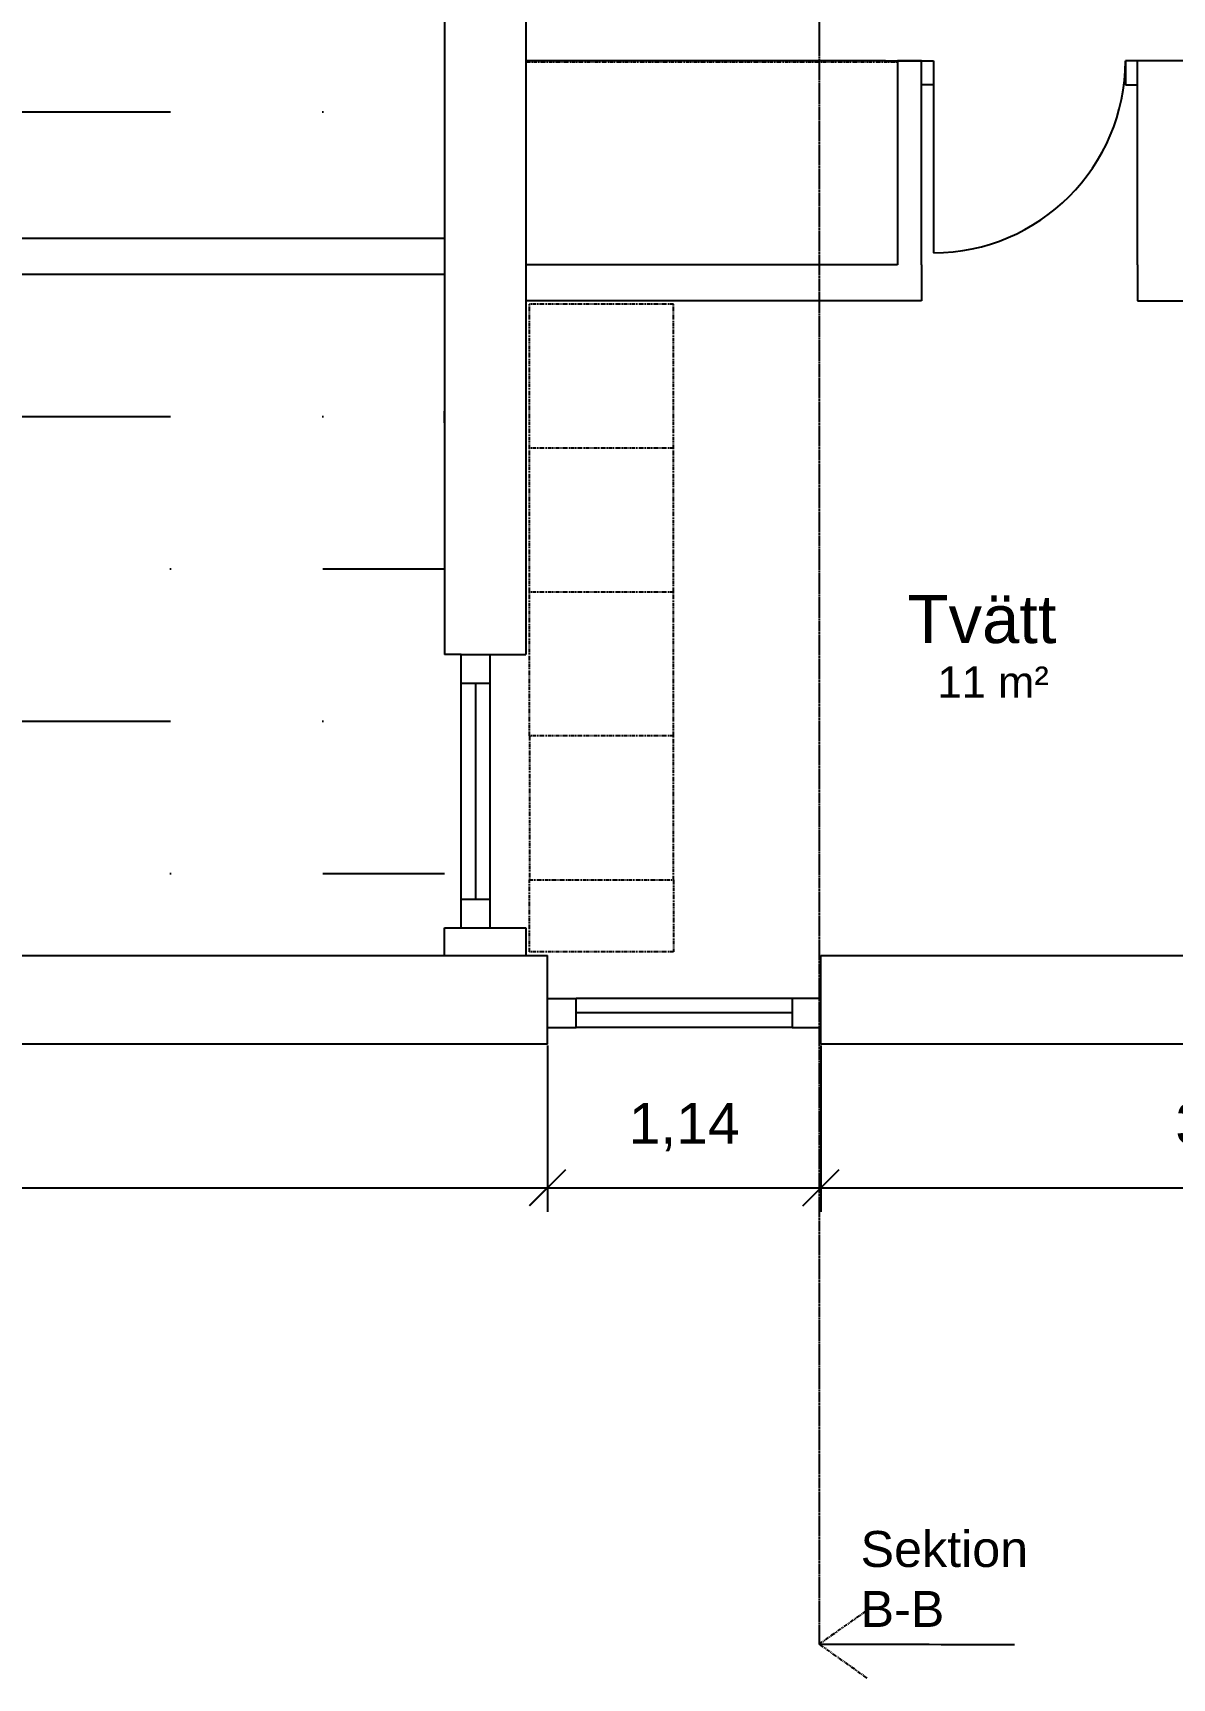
# Model space of a CAD drawing. Header units: millimetres. Extents: x -60009 to 113281, y -58228 to 411188.
# Drawn here: x 10222 to 14973, y -29446 to -22587 of the extents above; entities that cross this region are included whole.
import ezdxf

# ---------------------------------------------------------------- set-up
doc = ezdxf.new("R2010")
doc.units = ezdxf.units.MM
doc.linetypes.add('CENTER2', pattern=[28.575, 19.05, -3.175, 3.175, -3.175])
doc.linetypes.add('PHANTOM2', pattern=[31.75, 15.875, -3.175, 3.175, -3.175, 3.175, -3.175])
doc.layers.get('0').update_dxf_attribs({"color": 1})
for name, color, linetype in [('Grundritningar', 1, 'Continuous'), ('Mått', 4, 'Continuous'), ('Möbler', 4, 'PHANTOM2'), ('Rumsangivelser', 7, 'Continuous'), ('Sektionsangivelser', 4, 'PHANTOM2')]:
    doc.layers.add(name, color=color, linetype=linetype)
doc.styles.get("Standard").update_dxf_attribs({"font": 'Arial.ttf', "height": 170})
doc.dimstyles.new('ISO-25', dxfattribs={"dimscale": 10, "dimtxt": 2.5, "dimasz": 15, "dimexe": 10, "dimexo": 0.625, "dimgap": 15, "dimtad": 1, "dimlfac": 0.001, "dimtxsty": 'Standard', "dimblk": 'OBLIQUE', "dimblk1": 'OBLIQUE', "dimblk2": 'OBLIQUE', "dimcen": 20, "dimdle": 10, "dimadec": 0, "dimazin": 0, "dimtfac": 1, "dimtmove": 0, "dimatfit": 3, "dimldrblk": 'OPEN90', "dimfxl": 1, "dimarcsym": 0})

# ---------------------------------------------------------------- blocks, each defined once
blk = doc.blocks.new('_Oblique')
at = {"color": 0, "linetype": 'ByBlock', "lineweight": -2}
blk.add_line((-0.5, -0.5), (0.5, 0.5), dxfattribs=at)
blk = doc.blocks.new('*D12')
at = {"layer": 'Defpoints', "color": 0, "transparency": 16777216}
for p in [(7308.2, -26803.1), (12368.2, -26803.1), (12368.2, -27401.5)]:
    blk.add_point(p, dxfattribs=at)
at = {"layer": 'Mått', "color": 0, "lineweight": -2, "transparency": 16777216}
for p, q in [((7308.2, -26809.4), (7308.2, -27501.5)), ((12368.2, -26809.4), (12368.2, -27501.5)), ((7208.2, -27401.5), (12468.2, -27401.5))]:
    blk.add_line(p, q, dxfattribs=at)
at = {"layer": 'Mått', "color": 0, "lineweight": -2, "transparency": 16777216, "xscale": 150, "yscale": 150, "zscale": 150, "rotation": 180}
blk.add_blockref('_Oblique', (7308.2, -27401.5), dxfattribs=at)
at = {"layer": 'Mått', "color": 0, "lineweight": -2, "transparency": 16777216, "xscale": 150, "yscale": 150, "zscale": 150}
blk.add_blockref('_Oblique', (12368.2, -27401.5), dxfattribs=at)
at = {"layer": 'Mått', "color": 0, "transparency": 16777216, "insert": (9838.2, -27149.1), "char_height": 170, "attachment_point": 5}
blk.add_mtext('5,06', dxfattribs=at)
blk = doc.blocks.new('_Open90')
at = {"color": 0, "linetype": 'ByBlock', "lineweight": -2}
for p, q in [((-0.5, 0.5), (0, 0)), ((0, 0), (-1, 0)), ((0, 0), (-0.5, -0.5))]:
    blk.add_line(p, q, dxfattribs=at)
blk = doc.blocks.new('*D13')
at = {"layer": 'Defpoints', "color": 0, "transparency": 16777216}
for p in [(12368.2, -26803.1), (13508.2, -26803.1), (13508.2, -27401.8)]:
    blk.add_point(p, dxfattribs=at)
at = {"layer": 'Mått', "color": 0, "lineweight": -2, "transparency": 16777216}
for p, q in [((12368.2, -26809.4), (12368.2, -27501.8)), ((13508.2, -26809.4), (13508.2, -27501.8)), ((12268.2, -27401.8), (13608.2, -27401.8))]:
    blk.add_line(p, q, dxfattribs=at)
at = {"layer": 'Mått', "color": 0, "lineweight": -2, "transparency": 16777216, "xscale": 150, "yscale": 150, "zscale": 150, "rotation": 180}
blk.add_blockref('_Oblique', (12368.2, -27401.8), dxfattribs=at)
at = {"layer": 'Mått', "color": 0, "lineweight": -2, "transparency": 16777216, "xscale": 150, "yscale": 150, "zscale": 150}
blk.add_blockref('_Oblique', (13508.2, -27401.8), dxfattribs=at)
at = {"layer": 'Mått', "color": 0, "transparency": 16777216, "insert": (12938.2, -27149.4), "char_height": 170, "attachment_point": 5}
blk.add_mtext('1,14', dxfattribs=at)
blk = doc.blocks.new('*D14')
at = {"layer": 'Defpoints', "color": 0, "transparency": 16777216}
for p in [(13508.2, -26803.1), (16928.2, -26803.1), (16928.2, -27402.4)]:
    blk.add_point(p, dxfattribs=at)
at = {"layer": 'Mått', "color": 0, "lineweight": -2, "transparency": 16777216}
for p, q in [((13508.2, -26809.4), (13508.2, -27502.4)), ((16928.2, -26809.4), (16928.2, -27502.4)), ((13408.2, -27402.4), (17028.2, -27402.4))]:
    blk.add_line(p, q, dxfattribs=at)
at = {"layer": 'Mått', "color": 0, "lineweight": -2, "transparency": 16777216, "xscale": 150, "yscale": 150, "zscale": 150, "rotation": 180}
blk.add_blockref('_Oblique', (13508.2, -27402.4), dxfattribs=at)
at = {"layer": 'Mått', "color": 0, "lineweight": -2, "transparency": 16777216, "xscale": 150, "yscale": 150, "zscale": 150}
blk.add_blockref('_Oblique', (16928.2, -27402.4), dxfattribs=at)
at = {"layer": 'Mått', "color": 0, "transparency": 16777216, "insert": (15218.2, -27150), "char_height": 170, "attachment_point": 5}
blk.add_mtext('3,42', dxfattribs=at)

msp = doc.modelspace()

# ---------------------------------------------------------------- hatches: boundary and pattern name
at = {"layer": 'Grundritningar'}
h = msp.add_hatch(dxfattribs=at)
h.set_pattern_fill('MUDST', color=256, scale=100)
h.set_pattern_definition([(0, (-5e-12, -17837.1), (1270, 635), [635, -635, 0, -635, 0, -635])])
h.paths.add_polyline_path([(7308.249, -20603.149), (7308.249, -23443.149), (11938.249, -23443.149), (11938.249, -20603.149)])
h.paths.add_polyline_path([(7308.249, -26433.149), (8688.249, -26433.149), (11938.249, -26433.149), (11938.249, -23593.149), (7308.249, -23593.149)])
h.paths.add_polyline_path([(8980.566, -22353.838), (10177.019, -22353.838), (10177.019, -21965.025), (8980.566, -21965.025)], flags=24)
h.paths.add_polyline_path([(8950.067, -25188.352), (10146.52, -25188.352), (10146.52, -24799.539), (8950.067, -24799.539)], flags=24)

# ---------------------------------------------------------------- linework, layer by layer
for p, q in [((11938.249, -21833.149), (11938.249, -25178.149)), ((12278.249, -21833.149), (12278.249, -25178.149)), ((13778.249, -22703.149), (12278.249, -22703.149)), ((12278.249, -22703.149), (12278.249, -22707.149)), ((13778.249, -22703.149), (13928.249, -22703.149)), ((13928.249, -22703.149), (13828.249, -22703.149)), ((13828.249, -22703.149), (13828.249, -23553.149)), ((13928.249, -22853.149), (13928.249, -22703.149)), ((13928.249, -22703.149), (13978.249, -22703.149)), ((13978.249, -22703.149), (13978.249, -22803.149)), ((13978.249, -22703.149), (13978.249, -23503.149)), ((14828.249, -22703.149), (14778.249, -22703.149)), ((14778.249, -22703.149), (14778.249, -22803.149)), ((16228.249, -22703.149), (14828.249, -22703.149)), ((14828.249, -23553.149), (14828.249, -22703.149)), ((13978.249, -22803.149), (13928.249, -22803.149)), ((14778.249, -22803.149), (14828.249, -22803.149)), ((13928.249, -23553.149), (13928.249, -22853.149)), ((7308.249, -23443.149), (11938.249, -23443.149)), ((7308.249, -23593.149), (11938.249, -23593.149)), ((13828.249, -23553.149), (12278.249, -23553.149)), ((13928.249, -23553.149), (13928.249, -23703.149)), ((14828.249, -23553.149), (14828.249, -23703.149)), ((13928.249, -23703.149), (12278.249, -23703.149)), ((12278.249, -23703.149), (12278.249, -23718.149)), ((14828.249, -23703.149), (16228.249, -23703.149)), ((11938.249, -24213.149), (11938.249, -24163.149)), ((12278.249, -24163.149), (12278.249, -24213.149)), ((12008.249, -25178.149), (11938.249, -25178.149)), ((12008.249, -25298.149), (12008.249, -25178.149)), ((12008.249, -25178.149), (12128.249, -25178.149)), ((12128.249, -25178.149), (12128.249, -25298.149)), ((12128.249, -25178.149), (12278.249, -25178.149)), ((12008.249, -26198.149), (12008.249, -25298.149)), ((12008.249, -25298.149), (12068.249, -25298.149)), ((12068.249, -25298.149), (12128.249, -25298.149)), ((12068.249, -25298.149), (12068.249, -26198.149)), ((12128.249, -25298.149), (12128.249, -26198.149)), ((12008.249, -26318.149), (12008.249, -26198.149)), ((12008.249, -26198.149), (12128.249, -26198.149)), ((12128.249, -26198.149), (12128.249, -26318.149)), ((11938.249, -26433.149), (11938.249, -26318.149)), ((11938.249, -26318.149), (12278.249, -26318.149)), ((11938.249, -26318.149), (12008.249, -26318.149)), ((12278.249, -26318.149), (12278.249, -26433.149)), ((8688.249, -26433.149), (11938.249, -26433.149)), ((11938.249, -26433.149), (12278.249, -26433.149)), ((12278.249, -26433.149), (12368.249, -26433.149)), ((12368.249, -26803.149), (12368.249, -26433.149)), ((13508.249, -26433.149), (16928.249, -26433.149)), ((13508.249, -26803.149), (13508.249, -26433.149)), ((12368.249, -26613.149), (12488.249, -26613.149)), ((13388.249, -26613.149), (12488.249, -26613.149)), ((12488.249, -26733.149), (12488.249, -26613.149)), ((13508.249, -26613.149), (13388.249, -26613.149)), ((13388.249, -26613.149), (13388.249, -26733.149)), ((13388.249, -26673.149), (12488.249, -26673.149)), ((12368.249, -26733.149), (12488.249, -26733.149)), ((13388.249, -26733.149), (12488.249, -26733.149)), ((13388.249, -26733.149), (13508.249, -26733.149))]:
    msp.add_line(p, q, dxfattribs=at)
for points in [[(12368.249, -26803.149), (8688.249, -26803.149)], [(16928.249, -26803.149), (13508.249, -26803.149)]]:
    msp.add_lwpolyline(points, dxfattribs=at)
msp.add_arc((13978.249, -22703.149), 800, 270, 0, dxfattribs=at)
at = {"layer": 'Möbler'}
for p, q in [((12278.249, -22707.149), (13828.249, -22707.149)), ((12893.249, -23718.149), (12293.249, -23718.149)), ((12293.249, -24318.149), (12293.249, -23718.149)), ((12893.249, -24318.149), (12893.249, -23718.149)), ((12893.249, -24318.149), (12293.249, -24318.149)), ((12293.249, -24918.149), (12293.249, -24318.149)), ((12893.249, -24918.149), (12893.249, -24318.149)), ((12893.249, -24918.149), (12293.249, -24918.149)), ((12293.249, -25518.149), (12293.249, -24918.149)), ((12893.249, -25518.149), (12893.249, -24918.149)), ((12293.249, -25518.149), (12293.249, -26118.149)), ((12893.249, -25518.149), (12293.249, -25518.149)), ((12893.249, -26118.149), (12893.249, -25518.149)), ((12293.249, -26118.149), (12893.249, -26118.149)), ((12293.249, -26418.149), (12293.249, -26118.149)), ((12893.249, -26118.149), (12893.249, -26418.149)), ((12893.249, -26418.149), (12293.249, -26418.149))]:
    msp.add_line(p, q, dxfattribs=at)
at = {"layer": 'Sektionsangivelser', "linetype": 'CENTER2', "ltscale": 0.5}
msp.add_line((13501.541, -17798.182), (13501.541, -29304.482), dxfattribs=at)

# ---------------------------------------------------------------- texts
at = {"layer": 'Rumsangivelser'}
for s, height, p in [('Tvätt', 200, (13870.28, -25131.028)), ('11 m²', 130, (13994.817, -25358.228))]:
    msp.add_text(s, height=height, dxfattribs=at).set_placement(p)
at = {"layer": 'Sektionsangivelser', "insert": (13673.962, -28832.995), "char_height": 150, "attachment_point": 1}
msp.add_mtext_dynamic_manual_height_columns('Sektion \\PB-B', width=219.37199, gutter_width=600, heights=[0], dxfattribs=at)

# ---------------------------------------------------------------- dimensions: what is measured, and where the dimension line sits
at = {"layer": 'Mått'}
for base, p1, p2, picture, middle in [((12368.249, -27401.504), (7308.249, -26803.149), (12368.249, -26803.149), '*D12', (9838.249, -27149.11)), ((13508.249, -27401.838), (12368.249, -26803.149), (13508.249, -26803.149), '*D13', (12938.249, -27149.444))]:
    dim = msp.add_linear_dim(base=base, p1=p1, p2=p2, dimstyle='ISO-25', dxfattribs=at)
    dim.commit()
    dim.dimension.update_dxf_attribs({"geometry": picture, "text_midpoint": middle})
dim = msp.add_aligned_dim(p1=(13508.249, -26803.149), p2=(16928.249, -26803.149), distance=-599.288, dimstyle='ISO-25', dxfattribs=at)
dim.commit()
dim.dimension.update_dxf_attribs({"geometry": '*D14', "text_midpoint": (15218.249, -27150.043)})

# ---------------------------------------------------------------- leaders
at = {"layer": 'Sektionsangivelser', "path_type": 1}
msp.add_leader([(13501.541, -29304.482), (14316.013, -29306.248)], dimstyle='ISO-25', override={"dimasz": 20, "dimldrblk": 'Open90'}, dxfattribs=at)

doc.saveas('drawing.dxf')
